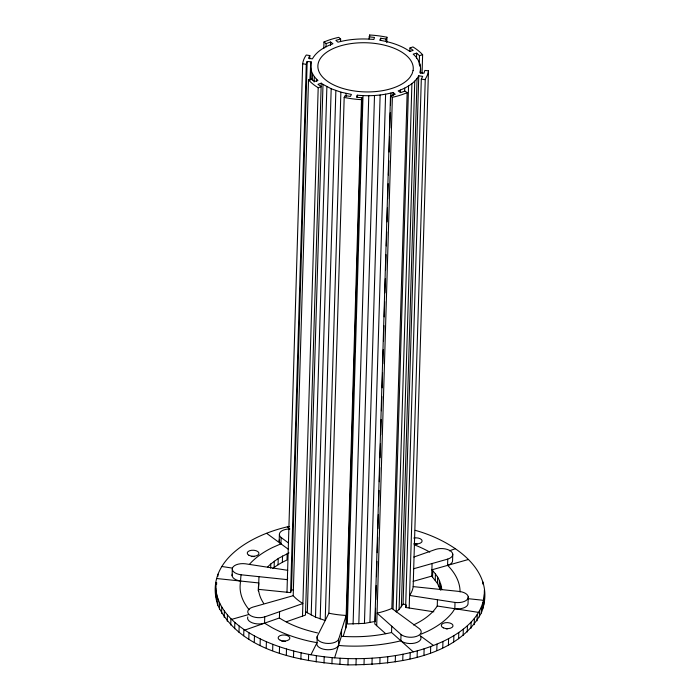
<?xml version="1.0" encoding="UTF-8"?>
<svg xmlns="http://www.w3.org/2000/svg" width="700" height="700" viewBox="0 0 700 700"><rect width="100%" height="100%" fill="white"/><g stroke="black" fill="none" stroke-linecap="round" stroke-linejoin="round"><path stroke-width="1.05" d="M415.231 530.337C450.546 540.015 498.356 569.538 481.311 612.964C456.426 658.21 394.293 664.659 347.953 664.886C301.674 661.938 240.03 651.831 217.796 605.211C203.131 560.236 253.444 534.004 289.433 526.391M215.871 596.951L216.055 582.383M216.589 584.561L216.65 582.461M216.597 601.09L216.781 594.799L216.055 590.66M217.91 576.301L217.971 574.201M217.796 605.211L217.98 598.92L216.781 594.799M219.468 609.298L219.651 603.006L217.98 598.92M221.602 613.34L221.786 607.049L219.651 603.006M224.201 617.312L224.385 611.021L221.786 607.049M227.255 621.206L227.439 614.924L224.385 611.021M232.094 575.663L232.286 569.371M230.737 625.021L230.921 618.73L227.439 614.924M234.657 628.722L234.841 622.431L230.921 618.73M238.98 632.301L239.164 626.01L234.841 622.431M249.13 609.718A110.022 56.665 1.7 0 1 240.257 583.879L241.036 574.779A10.973 5.652 1.7 0 1 232.496 567.901A10.973 5.652 1.7 0 1 245.507 563.806L287.752 570.316M243.705 635.758L243.889 629.466L239.164 626.01M248.806 639.065L248.999 632.774L243.889 629.466M254.275 642.224L254.459 635.933L248.999 632.774M258.283 590.66L258.808 582.951L216.729 578.532M258.405 591.054L258.991 576.669M260.085 645.207L260.269 638.916L254.459 635.933M420.455 636.352A10.973 5.652 1.7 0 1 414.776 643.099A10.973 5.652 1.7 0 1 400.829 640.771L399.709 641.077A110.022 56.665 1.7 0 1 343.989 645.872L338.502 645.452A10.973 5.652 1.7 0 1 325.526 649.574A10.973 5.652 1.7 0 1 317.03 642.679L310.345 641.401A110.022 56.665 1.7 0 1 272.072 627.673L264.547 623.175L264.74 616.884L302.89 603.523A63.061 32.48 1.7 0 1 293.204 595.691L308.516 79.905L311.675 79.004L314.475 81.506L317.949 80.526C312.786 75.985 309.024 68.819 311.15 61.871L307.169 61.451L306.285 64.234L290.605 592.602L258.589 589.356M266.219 648.016L266.402 641.734L260.269 638.916M270.664 568.155L270.786 563.964L278.241 558.486L288.986 552.886M272.72 568.566L274.129 567.438L274.312 561.155M272.65 650.641L272.834 644.35L266.402 641.734M274.129 567.438L278.058 564.778L278.241 558.486M279.195 540.986L279.379 534.695M249.401 564.392A110.022 56.665 1.7 0 1 272.536 547.523L280.936 543.83L281.129 537.539A11.069 5.705 1.7 0 1 289.826 528.946M317.502 632.914C304.159 629.921 290.964 625.398 279.396 617.977L279.589 611.686M279.352 653.074L279.536 646.782L272.834 644.35M278.058 564.778L282.354 562.275L282.537 555.984M287.192 553.656L287.009 559.947L282.354 562.275M286.983 592.226L302.662 63.849A63.061 32.48 1.7 0 1 305.865 55.606L306.267 55.011L309.829 55.562L309.733 58.835M286.317 655.296L286.501 649.005L279.536 646.782M290.605 592.602L291.489 589.829L307.169 61.451M310.126 80.098L310.581 64.811M310.266 79.791L310.616 67.786M293.501 657.3L293.685 651.009L286.501 649.005M310.922 69.519L311.15 61.871M310.993 79.485L311.255 70.752M312.287 80.229L312.489 73.675M314.134 81.996L314.3 76.536M316.61 81.48L316.671 79.293M300.886 659.085L301.079 652.803L293.685 651.009M286.3 621.784L302.514 616.105L318.194 87.728A63.061 32.48 1.7 0 1 308.516 79.905M318.194 87.728L321.178 86.695L317.957 84.315L321.23 83.178L305.489 615.064L302.514 616.105M323.785 48.562L323.977 42.009A63.061 32.48 1.7 0 1 338.765 37.345L340.637 39.008L340.567 41.195M322.998 84.385L331.188 88.734L340.874 92.146L325.194 620.515L315.499 617.102L307.317 612.754L322.998 84.385L321.23 83.178M326.025 46.865L326.121 43.593L323.977 42.009M308.455 660.651L308.639 654.36L301.079 652.803M311.194 615.038L326.882 86.669M330.496 45.308L330.592 42.026L326.121 43.593M315.499 617.102L331.188 88.734M316.172 661.981L316.356 655.69L308.639 654.36M340.874 92.146L351.418 94.439L350.42 96.434L345.091 95.611L344.181 97.422L328.869 613.218L317.223 636.387L317.03 642.679L310.957 654.762M320.18 618.94L335.869 90.562M324.004 663.066L324.188 656.784L316.356 655.69M346.054 96.723L346.15 93.45M331.931 663.924L332.115 657.633L324.188 656.784M338.502 645.452L338.695 639.161L346.176 615.449A63.061 32.48 1.7 0 1 330.033 613.454L328.869 613.218M339.92 664.528L340.113 658.236L332.115 657.633M357.219 97.379L357.28 95.191C369.285 96.329 381.517 95.62 393.181 92.47L395.238 94.308L390.504 95.655L374.824 624.024L385.656 633.684M334.6 657.816L341.399 636.282L341.582 629.991M343.175 636.344L345.8 628.031L361.48 99.663L362.066 97.808L356.632 97.23L357.28 95.191M362.066 97.808L346.386 626.176L345.8 628.031M363.011 95.611L347.331 623.98L364.446 623.376L375.165 621.451L375.559 608.352M347.953 664.886L348.136 658.595C380.398 659.347 413.411 655.025 442.951 641.48C462.035 632.468 482.554 617.181 484.374 594.414M369.005 39.034L369.652 35A63.061 32.48 1.7 0 1 385.796 37.004L386.96 37.24L386.794 42.7M369.591 37.188L369.652 35M353.098 624.094L368.777 95.716M355.985 665L356.169 658.709M358.82 623.892L374.5 95.515M380.651 40.416L380.713 38.229L386.05 39.051L386.96 37.24M364.446 623.376L380.135 95.007M364 664.869L364.184 658.577M385.98 41.23L386.05 39.051M369.915 622.562L385.604 94.194M371.963 664.484L372.146 658.192M375.812 599.62L376.241 585.428M376.495 576.695L376.95 561.409M377.213 552.676L377.659 537.39M377.921 528.657L378.341 514.465M378.604 505.733L379.059 490.455M379.312 481.714L379.733 467.521M380.03 457.704L380.45 443.511M380.704 434.779L381.159 419.493M381.421 410.76L381.841 396.567M382.104 387.835L382.559 372.549M382.812 363.816L383.233 349.624M383.495 340.891L383.95 325.605M384.204 316.873L384.659 301.586M384.921 292.854L385.341 278.661M385.604 269.929L386.05 254.651M386.312 245.919L386.733 231.726M387.03 221.9L387.45 207.707M387.704 198.975L388.159 183.689M388.421 174.956L388.841 160.764M389.104 152.031L389.55 136.745M389.812 128.013L390.267 112.726M390.495 105.087L390.854 93.082M376.696 625.686L392.376 97.317L390.504 95.655M393.085 95.751L393.181 92.47M379.846 663.854L380.03 657.562M400.4 92.216L400.461 90.029C407.645 87.054 414.881 82.784 418.766 75.784L422.678 76.379L421.312 79.1L405.632 607.469L433.86 611.817M387.625 662.979L387.809 656.688M404.626 91.394L404.723 88.121M391.851 608.44A63.061 32.48 1.7 0 1 377.064 613.113L401.012 634.48A10.973 5.652 1.7 0 0 416.211 636.475A10.973 5.652 1.7 0 0 419.396 628.705L391.851 608.44L407.155 92.654L405.011 91.07L400.549 92.627L398.186 90.895L400.461 90.029M413.254 651.866L391.545 632.485L391.729 626.194M393.033 608.904L408.555 85.986M409.868 51.249L409.964 47.968L412.939 46.926A63.061 32.48 1.7 0 1 422.625 54.758L422.074 73.334M411.906 83.65L396.226 612.019L399.079 609.499L403.078 604.153L418.766 75.784M395.264 661.867L395.447 655.576M399.079 609.499L414.759 81.13M416.5 58.608L416.658 53.156L413.184 54.136C418.714 58.765 421.584 65.975 420.455 73.124M401.389 606.83L417.069 78.461M400.829 640.771L401.012 634.48M419.204 64.391L419.466 55.65L416.658 53.156M419.816 66.089L419.886 63.91M402.745 660.511L402.929 654.229M420.359 72.336L420.516 66.876M409.185 608.02L425.267 79.056A63.061 32.48 1.7 0 0 428.47 70.805L424.848 70.429L423.973 73.211L419.983 72.791L420.551 69.843M410.034 658.936L410.217 652.645M413.166 586.6L459.48 591.465A10.973 5.652 1.7 0 1 468.029 598.343A10.973 5.652 1.7 0 1 455.017 602.438L409.561 595.438L409.964 594.851A63.061 32.48 1.7 0 0 413.166 586.6L428.47 70.805M417.113 657.125L417.296 650.834M423.946 655.095L424.13 648.804M468.571 559.44L431.882 569.826C436.984 575.278 442.164 582.242 440.501 590.161L437.456 583.45L431.699 576.117L432.075 563.535M432.582 577.001L432.766 570.71M430.517 652.855L430.701 646.564M435.243 580.186L435.426 573.895M437.456 583.45L437.64 577.159M413.49 624.96C422.686 620.611 431.637 614.688 437.264 606.016L437.447 599.734M436.8 650.405L436.984 644.114M439.215 586.784L439.399 580.492M441.446 589.374L440.685 583.87M442.767 647.762L442.951 641.48M460.058 591.981A110.022 56.665 1.7 0 0 448.219 565.968L447.58 565.381L447.764 559.09A10.973 5.652 1.7 0 0 451.001 551.329A10.973 5.652 1.7 0 0 435.785 549.36L413.849 557.043M448.403 644.936L448.595 638.645M452.76 554.155L452.576 560.446A10.973 5.652 1.7 0 1 447.58 565.381M453.688 641.935L453.88 635.644M421.076 634.174L427.604 631.304A110.022 56.665 1.7 0 0 452.629 612.124L454.825 608.72L455.017 602.438M458.605 638.767L458.789 632.476M463.129 635.442L463.321 629.151M467.25 631.977L467.442 625.686M468.239 596.872L468.055 603.164A10.973 5.652 1.7 0 1 454.825 608.72M470.951 628.381L471.135 622.09M474.224 624.671L474.407 618.38M477.041 620.856L477.225 614.565M479.412 616.945L479.596 610.654M481.311 612.964L481.504 606.673M482.86 584.097L482.93 581.997M482.746 608.921L482.93 602.63M483.7 604.826L483.892 598.544M484.365 590.275L484.181 600.705M215.626 592.804L215.871 588.674M309.829 55.562L308.464 58.275L312.375 58.879C316.697 51.161 324.931 46.742 332.946 43.768L330.592 42.026M380.713 38.229L379.715 40.224C390.355 42.009 400.995 45.238 409.902 51.485L413.184 50.339L409.964 47.968M405.632 607.469L406.534 605.657M267.671 566.904L270.786 563.964M449.409 550.812L455.324 548.739M244.843 630.079L279.396 617.977M340.637 39.008L335.895 40.355L337.96 42.184C349.615 39.042 361.856 38.334 373.852 39.462L374.5 37.424L369.066 36.855M419.466 55.65L422.625 54.758M293.204 595.691L252.752 607.154A10.973 5.652 1.7 0 0 249.524 614.915A10.973 5.652 1.7 0 0 264.74 616.884M231.612 619.378L248.377 614.626M413.507 568.794L447.764 559.09M413.131 581.376L431.699 576.117M391.545 632.485C375.174 636.396 358.172 637.455 341.399 636.282M340.113 658.236L348.136 658.595M302.662 63.849L306.285 64.234M241.036 574.779L287.359 579.644A63.061 32.48 1.7 0 1 287.656 577.955M467.705 598.64L483.481 600.294M291.489 589.829L293.475 590.039M421.312 79.1L424.865 79.642M221.655 566.457L232.418 568.111M437.264 606.016L478.555 612.378M403.078 604.153L406.017 604.599M344.181 97.422L345.336 97.659A63.061 32.48 1.7 0 0 361.48 99.663M429.748 552.151L428.076 551.154A110.022 56.665 1.7 0 0 414.059 544.705M305.55 611.546L307.317 612.754M420.044 635.609L433.466 645.488M281.129 537.539L288.558 543.008M266.717 533.365L288.374 549.299M287.332 526.89L289.608 528.972M263.655 603.339C260.312 598.386 258.195 592.497 258.405 586.46M441.507 587.274L441.761 589.837M240.852 581.07A10.973 5.652 1.7 0 1 232.304 574.192M264.547 623.175A10.973 5.652 1.7 0 1 252.332 622.851A10.973 5.652 1.7 0 1 247.791 616.91M280.936 543.83A11.069 5.705 1.7 0 1 279.422 539.516M407.155 92.654A63.061 32.48 1.7 0 1 392.376 97.317M338.695 639.161A10.973 5.652 1.7 0 1 325.71 643.282A10.973 5.652 1.7 0 1 317.223 636.387M251.318 556.579A5.871 3.027 1.7 0 1 254.354 556.622M281.82 641.392A5.871 3.027 1.7 0 1 285.451 641.419M446.18 628.906A5.871 3.027 1.7 0 1 447.405 628.906M413.805 538.064A5.871 3.027 1.7 0 1 422.126 540.96A5.871 3.027 1.7 0 1 413.928 543.594M414.785 544.171A5.871 3.027 1.7 0 1 417.226 544.215M413.096 70.464L412.072 73.832L410.139 77.07A47.722 24.579 1.7 0 1 351.706 90.554A47.722 24.579 1.7 0 1 319.069 60.83L319.926 59.194A47.722 24.579 1.7 0 1 356.379 43.006A47.722 24.579 1.7 0 1 402.588 52.631L404.591 54.04A47.722 24.579 1.7 0 1 413.096 70.464M248.99 555.31A5.871 3.027 1.7 0 0 258.781 554.102A5.871 3.027 1.7 0 0 251.501 550.288A5.871 3.027 1.7 0 0 248.99 555.31M280.192 640.22A5.871 3.027 1.7 0 0 289.765 638.663A5.871 3.027 1.7 0 0 282.012 635.101A5.871 3.027 1.7 0 0 280.192 640.22M443.363 627.856A5.871 3.027 1.7 0 0 452.935 626.29A5.871 3.027 1.7 0 0 445.174 622.738A5.871 3.027 1.7 0 0 443.363 627.856"/></g></svg>
